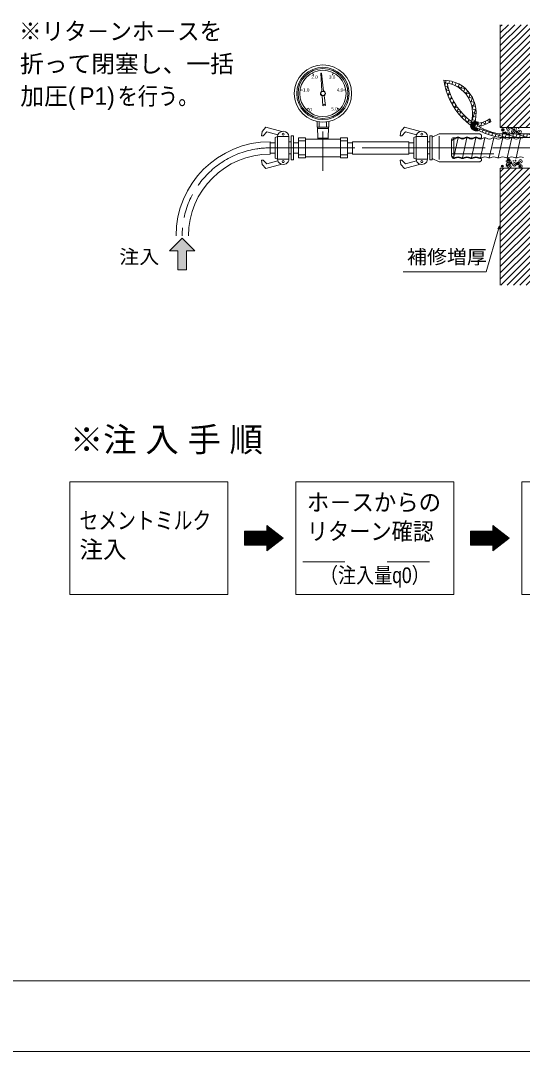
# Model space of a CAD drawing. Units: millimetres, scale not verified. Extents: x 2112 to 6312, y 1276 to 4283.
# Drawn here: x 4209 to 4921, y 1313 to 2777 of the extents above; entities that cross this region are included whole.
import ezdxf
from ezdxf.enums import TextEntityAlignment as Align

# ---------------------------------------------------------------- set-up
doc = ezdxf.new("R2010")
doc.units = ezdxf.units.MM
doc.header["$LTSCALE"] = 10
doc.header["$PDMODE"] = 32
doc.header["$PDSIZE"] = 5
doc.linetypes.add('CHAIN', pattern=[18.5, 12, -1.5, 3.5, -1.5])
doc.linetypes.add('DASHED_SPACED', pattern=[12, 6, -6])
for name, color, linetype, lineweight in [('1外形線', 9, 'Continuous', 13), ('2細線', 3, 'Continuous', 9), ('3隠れ線', 2, 'DASHED_SPACED', 13), ('4中心線', 1, 'CHAIN', 5), ('6寸法線', 4, 'Continuous', 13), ('7 枠・タイトル', 7, 'Continuous', 13), ('defpoints_9', 7, 'Continuous', 13)]:
    doc.layers.add(name, color=color, linetype=linetype, lineweight=lineweight)
doc.layers.add('9文字', color=7, linetype='Continuous')
doc.styles.add('ＭＳ Ｐゴシック', font='')
doc.styles.get('ＭＳ Ｐゴシック').set_extended_font_data('MS PGothic')
pattern_1 = [(72, (-34155.95, 33437.86), (-4.52941, 1.47169), []), (162, (-34155.95, 33437.86), (-1.47169, -4.52941), [])]
pattern_2 = [(45, (-34947.27, 38679.76), (-4.49013, 4.49013), [])]

# ---------------------------------------------------------------- blocks, each defined once
blk = doc.blocks.new('open_arrow')
at = {"color": 0, "linetype": 'Continuous', "lineweight": -2}
blk.add_lwpolyline([(7.5, 1.25), (0, 0), (7.5, -1.25)], dxfattribs=at)

msp = doc.modelspace()

# ---------------------------------------------------------------- hatches: boundary and pattern name
at = {"layer": '1外形線'}
msp.add_hatch(color=1, dxfattribs=at).paths.add_polyline_path([(4438.47, 2468.06), (4420.47, 2450.06), (4432.47, 2450.06), (4432.47, 2423.06), (4444.47, 2423.06), (4444.47, 2450.06), (4456.47, 2450.06)])
at = {"layer": '2細線'}
h = msp.add_hatch(dxfattribs=at)
h.set_pattern_fill('USER', color=256, style=0, pattern_type=2)
h.set_pattern_definition(pattern_2)
h.paths.add_polyline_path([(4935.13, 2771.14), (4890.13, 2771.14), (4890.13, 2625.14), (4935.13, 2625.14)])
h = msp.add_hatch(dxfattribs=at)
h.set_pattern_fill('USER', color=256, style=0, pattern_type=2)
h.set_pattern_definition(pattern_1)
h.paths.add_polyline_path([(4809.99, 2692.38, 0.20935), (4849.43, 2627.28, -0.38501), (4853.77, 2632.17, 0.50065)])
h.paths.add_polyline_path([(4849, 2633.41, -0.18435), (4814.67, 2687.98, -0.45293)], flags=16)
h = msp.add_hatch(dxfattribs=at)
h.set_pattern_fill('USER', color=256, style=0, pattern_type=2)
h.set_pattern_definition(pattern_1)
h.paths.add_polyline_path([(4876.67, 2633.42), (4875.35, 2637.39, -0.12226), (4854.74, 2630.47, 0.32725), (4852.93, 2624.93, 0.10583), (4890.13, 2611.01), (4968.13, 2611.01), (4968.13, 2616.01), (4890.13, 2616.01, -0.09061), (4859.24, 2626.64, 0.10009)])
for points in [[(4891.97, 2621.87, -1), (4895.83, 2621.87, -1)], [(4898.44, 2617.62, -1), (4895.54, 2617.62, -1)], [(4915.12, 2618.85, -1), (4912.22, 2618.85, -1)], [(4900.01, 2578.98, -1), (4903.88, 2578.98, -1)], [(4894.42, 2570.06, -1), (4891.52, 2570.06, -1)], [(4906.49, 2574.73, -1), (4903.59, 2574.73, -1)], [(4912.91, 2574.12, -1), (4916.78, 2574.12, -1)], [(4919.39, 2569.87, -1), (4916.49, 2569.87, -1)]]:
    msp.add_hatch(color=256, dxfattribs=at).paths.add_polyline_path(points)
h = msp.add_hatch(dxfattribs=at)
h.set_pattern_fill('USER', color=256, style=0, pattern_type=2)
h.set_pattern_definition(pattern_2)
h.paths.add_polyline_path([(4935.13, 2567.14), (4890.13, 2567.14), (4890.13, 2401.14), (4935.13, 2401.14)])
at = {"layer": '6寸法線'}
h = msp.add_hatch(dxfattribs=at)
h.set_pattern_fill('USER', color=256, style=0, pattern_type=2)
h.set_pattern_definition([(315, (-1497.15, 1085.54), (0.99437, 0.99437), [])])
h.paths.add_polyline_path([(4558.63, 2031.92), (4526.71, 2031.92), (4526.71, 2051.6), (4558.63, 2051.6), (4558.63, 2059.8), (4581.59, 2041.76), (4558.63, 2023.72)])
h = msp.add_hatch(dxfattribs=at)
h.set_pattern_fill('USER', color=256, style=0, pattern_type=2)
h.set_pattern_definition([(315, (-1176.26, 1085.54), (0.99437, 0.99437), [])])
h.paths.add_polyline_path([(4879.51, 2031.92), (4847.59, 2031.92), (4847.59, 2051.6), (4879.51, 2051.6), (4879.51, 2059.8), (4902.47, 2041.76), (4879.51, 2023.72)])

# ---------------------------------------------------------------- linework, layer by layer
at = {"layer": '1外形線', "color": 7}
for p, q in [((4890.13, 2625.14), (4890.13, 2771.14)), ((4625.03, 2699.53), (4623.39, 2702.73)), ((4636.11, 2702.15), (4635.51, 2702.1)), ((4635.51, 2702.1), (4636.83, 2676.71)), ((4636.11, 2702.15), (4639.22, 2676.92)), ((4651.61, 2699.53), (4653.25, 2702.73)), ((4609.4, 2678.02), (4605.85, 2678.58)), ((4637.18, 2670.02), (4637.9, 2656.04)), ((4640.04, 2670.27), (4641.75, 2656.38)), ((4667.24, 2678.02), (4670.8, 2678.58)), ((4617.62, 2652.73), (4615.07, 2650.19)), ((4637.9, 2656.04), (4639.68, 2657.9)), ((4641.75, 2656.38), (4639.68, 2657.9)), ((4659.03, 2652.73), (4661.57, 2650.19)), ((4552.17, 2619.57), (4557.08, 2625.65)), ((4579.78, 2619.46), (4557.08, 2625.65)), ((4629.92, 2625.44), (4629.92, 2633.63)), ((4646.72, 2625.44), (4629.92, 2625.44)), ((4631.08, 2609.84), (4630.54, 2625.45)), ((4630.6, 2623.49), (4646.04, 2623.49)), ((4633.08, 2625.44), (4633.08, 2633.1)), ((4643.56, 2625.44), (4643.56, 2633.1)), ((4645.56, 2609.84), (4646.11, 2625.45)), ((4646.72, 2625.44), (4646.72, 2633.63)), ((4748.98, 2619.57), (4753.89, 2625.65)), ((4776.59, 2619.46), (4753.89, 2625.65)), ((4980.13, 2625.14), (4890.13, 2625.14)), ((4551.08, 2613.41), (4552.17, 2619.57)), ((4553.54, 2613.41), (4551.08, 2613.41)), ((4558.49, 2618.79), (4553.54, 2613.41)), ((4574.22, 2614.5), (4558.49, 2618.79)), ((4573.81, 2612.1), (4570.61, 2610.89)), ((4570.61, 2581.39), (4570.61, 2610.89)), ((4589.95, 2612.1), (4573.81, 2612.1)), ((4573.81, 2580.17), (4573.81, 2612.1)), ((4589.95, 2580.17), (4589.95, 2612.1)), ((4596.37, 2613.23), (4593.02, 2613.23)), ((4593.02, 2613.23), (4593.02, 2579.05)), ((4596.37, 2613.23), (4596.37, 2579.05)), ((4603.52, 2610.21), (4603.52, 2582.07)), ((4613.32, 2610.21), (4603.52, 2610.21)), ((4613.32, 2610.21), (4613.32, 2582.07)), ((4663.32, 2608.64), (4613.32, 2608.64)), ((4631.08, 2609.84), (4645.56, 2609.84)), ((4631.08, 2609.84), (4632.32, 2608.64)), ((4644.32, 2608.64), (4632.32, 2608.64)), ((4645.56, 2609.84), (4644.32, 2608.64)), ((4663.32, 2610.21), (4673.12, 2610.21)), ((4663.32, 2610.21), (4663.32, 2582.07)), ((4673.12, 2610.21), (4673.12, 2582.07)), ((4747.89, 2613.41), (4748.98, 2619.57)), ((4750.35, 2613.41), (4747.89, 2613.41)), ((4755.3, 2618.79), (4750.35, 2613.41)), ((4771.02, 2614.5), (4755.3, 2618.79)), ((4770.61, 2612.1), (4767.42, 2610.89)), ((4767.42, 2581.39), (4767.42, 2610.89)), ((4786.75, 2612.1), (4770.61, 2612.1)), ((4770.61, 2580.17), (4770.61, 2612.1)), ((4786.75, 2580.17), (4786.75, 2612.1)), ((4793.18, 2613.23), (4789.83, 2613.23)), ((4789.83, 2613.23), (4789.83, 2579.05)), ((4803.18, 2616.14), (4793.18, 2611.14)), ((4793.18, 2613.23), (4793.18, 2579.05)), ((4861.18, 2616.14), (4803.18, 2616.14)), ((4803.18, 2612.79), (4803.18, 2579.48)), ((4824.03, 2609), (4820.88, 2606.14)), ((4820.88, 2596.14), (4820.88, 2607.64)), ((4820.88, 2596.14), (4820.88, 2607.64)), ((4824.88, 2610.64), (4823.88, 2610.64)), ((4824.88, 2610.64), (4823.88, 2610.64)), ((4824.03, 2583.22), (4830.08, 2610.38)), ((4824.03, 2581.65), (4824.03, 2609)), ((4827.62, 2610.93), (4824.88, 2610.64)), ((4827.62, 2609.93), (4825.85, 2609.12)), ((4834.32, 2610.12), (4832.55, 2610.93)), ((4834.32, 2609.12), (4832.55, 2609.93)), ((4836.43, 2581.88), (4842.78, 2610.38)), ((4840.32, 2610.93), (4838.55, 2610.12)), ((4840.32, 2609.93), (4838.55, 2609.12)), ((4847.02, 2610.12), (4845.25, 2610.93)), ((4847.02, 2609.12), (4845.25, 2609.93)), ((4849.13, 2581.88), (4855.48, 2610.38)), ((4853.02, 2610.93), (4851.25, 2610.12)), ((4853.02, 2609.93), (4851.25, 2609.12)), ((4859.72, 2610.12), (4857.95, 2610.93)), ((4859.72, 2609.12), (4857.95, 2609.93)), ((4861.18, 2616.14), (4863.18, 2614.14)), ((4861.83, 2581.88), (4868.18, 2610.38)), ((4863.18, 2609.89), (4863.18, 2614.14)), ((4865.72, 2609.93), (4863.95, 2609.12)), ((4872.42, 2609.12), (4870.65, 2609.93)), ((4874.53, 2581.88), (4880.88, 2610.38)), ((4878.42, 2609.93), (4876.65, 2609.12)), ((4885.12, 2609.12), (4883.35, 2609.93)), ((4887.23, 2581.88), (4893.58, 2610.38)), ((4891.12, 2609.93), (4889.35, 2609.12)), ((4897.82, 2609.12), (4896.05, 2609.93)), ((4899.93, 2581.88), (4906.28, 2610.38)), ((4903.82, 2609.93), (4902.05, 2609.12)), ((4910.52, 2609.12), (4908.75, 2609.93)), ((4912.63, 2581.88), (4918.98, 2610.38)), ((4916.52, 2609.93), (4914.75, 2609.12)), ((4563.47, 2604.89), (4563.47, 2587.39)), ((4570.61, 2603.52), (4563.47, 2603.52)), ((4593.02, 2604.78), (4589.95, 2604.78)), ((4603.52, 2603.52), (4596.37, 2603.52)), ((4613.32, 2606.09), (4603.52, 2606.09)), ((4663.32, 2606.09), (4673.12, 2606.09)), ((4673.12, 2596.14), (4663.32, 2596.14)), ((4673.12, 2603.52), (4680.27, 2603.52)), ((4760.27, 2604.89), (4680.27, 2604.89)), ((4680.27, 2604.89), (4680.27, 2587.39)), ((4760.27, 2587.39), (4760.27, 2604.89)), ((4767.42, 2603.52), (4760.27, 2603.52)), ((4789.83, 2604.78), (4786.75, 2604.78)), ((4820.88, 2596.14), (4820.88, 2606.14)), ((4820.88, 2596.14), (4820.88, 2584.8)), ((4820.88, 2596.14), (4820.88, 2584.8)), ((4820.88, 2596.14), (4820.88, 2584.8)), ((4820.88, 2596.14), (4820.88, 2584.64)), ((4820.88, 2596.14), (4820.88, 2584.64)), ((4551.08, 2578.87), (4552.17, 2572.71)), ((4553.54, 2578.87), (4551.08, 2578.87)), ((4558.49, 2573.49), (4553.54, 2578.87)), ((4574.22, 2577.77), (4558.49, 2573.49)), ((4570.61, 2588.75), (4563.47, 2588.75)), ((4573.81, 2580.17), (4570.61, 2581.39)), ((4589.95, 2580.17), (4573.81, 2580.17)), ((4593.02, 2587.49), (4589.95, 2587.49)), ((4596.37, 2579.05), (4593.02, 2579.05)), ((4603.52, 2588.75), (4596.37, 2588.75)), ((4613.32, 2586.19), (4603.52, 2586.19)), ((4613.32, 2582.07), (4603.52, 2582.07)), ((4663.32, 2583.64), (4613.32, 2583.64)), ((4663.32, 2586.19), (4673.12, 2586.19)), ((4663.32, 2582.07), (4673.12, 2582.07)), ((4673.12, 2588.75), (4680.27, 2588.75)), ((4760.27, 2587.39), (4680.27, 2587.39)), ((4747.89, 2578.87), (4748.98, 2572.71)), ((4750.35, 2578.87), (4747.89, 2578.87)), ((4755.3, 2573.49), (4750.35, 2578.87)), ((4771.02, 2577.77), (4755.3, 2573.49)), ((4767.42, 2588.75), (4760.27, 2588.75)), ((4770.61, 2580.17), (4767.42, 2581.39)), ((4786.75, 2580.17), (4770.61, 2580.17)), ((4789.83, 2587.49), (4786.75, 2587.49)), ((4793.18, 2579.05), (4789.83, 2579.05)), ((4803.18, 2576.14), (4793.18, 2581.14)), ((4824.03, 2581.65), (4820.88, 2584.8)), ((4827.97, 2583.15), (4826.2, 2582.33)), ((4827.97, 2583.15), (4826.2, 2582.33)), ((4827.97, 2582.15), (4826.2, 2581.33)), ((4833.97, 2582.33), (4832.2, 2583.15)), ((4833.97, 2581.33), (4832.2, 2582.15)), ((4840.67, 2583.15), (4838.9, 2582.33)), ((4840.67, 2582.15), (4838.9, 2581.33)), ((4846.67, 2582.33), (4844.9, 2583.15)), ((4846.67, 2581.33), (4844.9, 2582.15)), ((4853.37, 2583.15), (4851.6, 2582.33)), ((4853.37, 2582.15), (4851.6, 2581.33)), ((4859.37, 2582.33), (4857.6, 2583.15)), ((4859.37, 2581.33), (4857.6, 2582.15)), ((4861.18, 2576.14), (4863.18, 2578.14)), ((4863.18, 2581.01), (4863.18, 2578.14)), ((4866.07, 2583.15), (4864.3, 2582.33)), ((4872.07, 2582.33), (4870.3, 2583.15)), ((4878.77, 2583.15), (4877, 2582.33)), ((4884.77, 2582.33), (4883, 2583.15)), ((4891.47, 2583.15), (4889.7, 2582.33)), ((4897.47, 2582.33), (4895.7, 2583.15)), ((4904.17, 2583.15), (4902.4, 2582.33)), ((4910.17, 2582.33), (4908.4, 2583.15)), ((4916.87, 2583.15), (4915.1, 2582.33)), ((4922.87, 2582.33), (4921.1, 2583.15)), ((4552.17, 2572.71), (4557.08, 2566.62)), ((4579.78, 2572.81), (4557.08, 2566.62)), ((4748.98, 2572.71), (4753.89, 2566.62)), ((4776.59, 2572.81), (4753.89, 2566.62)), ((4861.18, 2576.14), (4803.18, 2576.14)), ((4890.13, 2401.14), (4890.13, 2567.14)), ((4980.13, 2567.14), (4890.13, 2567.14))]:
    msp.add_line(p, q, dxfattribs=at)
at = {"layer": '1外形線', "color": 1}
for p, q in [((4438.47, 2468.06), (4420.47, 2450.06)), ((4438.47, 2468.06), (4456.47, 2450.06)), ((4420.47, 2450.06), (4432.47, 2450.06)), ((4432.47, 2423.06), (4432.47, 2450.06)), ((4444.47, 2423.06), (4444.47, 2450.06)), ((4444.47, 2450.06), (4456.47, 2450.06)), ((4432.47, 2423.06), (4444.47, 2423.06))]:
    msp.add_line(p, q, dxfattribs=at)
at = {"layer": '1外形線', "color": 7}
for centre, radius in [((4638.32, 2673.44), 40.68), ((4638.32, 2673.44), 37.2), ((4638.32, 2673.44), 35.4), ((4638.32, 2673.44), 32.88), ((4638.32, 2673.44), 3), ((4581.88, 2615.65), 1.46), ((4778.68, 2615.65), 1.46), ((4581.88, 2576.62), 1.46), ((4778.68, 2576.62), 1.46)]:
    msp.add_circle(centre, radius, dxfattribs=at)
for centre, radius, start, end in [((4638.32, 2673.44), 3.6, 114.47122, 251.47109), ((4638.32, 2673.44), 3.6, 298.52891, 75.52878), ((4823.88, 2607.64), 3, 90, 180), ((4823.88, 2607.64), 3, 90, 180), ((4824.81, 2611.02), 2.17, 248.89885, 298.59013), ((4830.08, 2604.38), 7, 69.36613, 110.63387), ((4830.08, 2603.38), 7, 69.36613, 110.63387), ((4836.43, 2615.73), 6, 249.36383, 290.63395), ((4836.43, 2614.73), 6, 249.36383, 290.63395), ((4842.78, 2604.38), 7, 69.36613, 110.63387), ((4842.78, 2603.38), 7, 69.36613, 110.63387), ((4849.13, 2615.73), 6, 249.36383, 290.63395), ((4849.13, 2614.73), 6, 249.36383, 290.63395), ((4855.48, 2604.38), 7, 69.36613, 110.63387), ((4855.48, 2603.38), 7, 69.36613, 110.63387), ((4861.83, 2615.73), 6, 249.36383, 282.97184), ((4861.83, 2614.73), 6, 249.36383, 290.63395), ((4868.18, 2603.38), 7, 69.36613, 110.63387), ((4874.53, 2614.73), 6, 249.36383, 290.63395), ((4880.88, 2603.38), 7, 69.36613, 110.63387), ((4887.23, 2614.73), 6, 249.36383, 290.63395), ((4893.58, 2603.38), 7, 69.36613, 110.63387), ((4899.93, 2614.73), 6, 249.36383, 290.63395), ((4906.28, 2603.38), 7, 69.36613, 110.63387), ((4912.63, 2614.73), 6, 249.36383, 290.63395), ((4918.98, 2603.38), 7, 69.36613, 110.63387), ((4563.47, 2471.14), 133.75, 90, 180), ((4563.47, 2471.14), 116.25, 90, 180), ((4825.85, 2585.45), 5.04, 189.32542, 245.14218), ((4823.73, 2587.88), 7, 270, 290.63387), ((4832.42, 2558.74), 24.39, 104.78266, 110.123), ((4830.08, 2577.53), 6, 69.36605, 110.63008), ((4830.08, 2576.53), 6, 69.36605, 110.63008), ((4836.43, 2588.88), 7, 249.36613, 290.63387), ((4836.43, 2587.88), 7, 249.36613, 290.63387), ((4842.78, 2577.53), 6, 69.36605, 110.63008), ((4842.78, 2576.53), 6, 69.36605, 110.63008), ((4849.13, 2588.88), 7, 249.36613, 290.63387), ((4849.13, 2587.88), 7, 249.36613, 290.63387), ((4855.48, 2577.53), 6, 69.36605, 110.63008), ((4855.48, 2576.53), 6, 69.36605, 110.63008), ((4861.83, 2588.88), 7, 249.36613, 290.63387), ((4861.83, 2587.88), 7, 249.36613, 281.09322), ((4868.18, 2577.53), 6, 69.36605, 110.63008), ((4874.53, 2588.88), 7, 249.36613, 290.63387), ((4880.88, 2577.53), 6, 69.36605, 110.63008), ((4887.23, 2588.88), 7, 249.36613, 290.63387), ((4893.58, 2577.53), 6, 69.36605, 110.63008), ((4899.93, 2588.88), 7, 249.36613, 290.63387), ((4906.28, 2577.53), 6, 69.36605, 110.63008), ((4912.63, 2588.88), 7, 249.36613, 290.63387), ((4918.98, 2577.53), 6, 69.36605, 110.63008)]:
    msp.add_arc(centre, radius, start, end, dxfattribs=at)
for centre, start_param, end_param in [((4581.88, 2612.1), 3.1415927, 6.2831853), ((4778.68, 2612.1), 3.1415927, 6.2831853), ((4581.88, 2580.17), 6.2831853, 9.424778), ((4778.68, 2580.17), 6.2831853, 9.424778)]:
    msp.add_ellipse(centre, major_axis=(-8.07, 0), ratio=0.944493, start_param=start_param, end_param=end_param, dxfattribs=at)
msp.add_point((4901.42, 2616.56), dxfattribs=at)
at = {"layer": '2細線'}
for p, q in [((4875.35, 2637.39), (4876.67, 2633.42)), ((4890.13, 2616.01), (4968.13, 2616.01)), ((4890.13, 2611.01), (4968.13, 2611.01))]:
    msp.add_line(p, q, dxfattribs=at)
for centre, radius in [((4893.9, 2621.87), 1.93), ((4906.36, 2623.69), 0.424), ((4916.1, 2624.07), 0.277), ((4894.39, 2617.64), 0.636), ((4896.99, 2617.62), 1.45), ((4906.36, 2616.74), 0.424), ((4913.67, 2618.85), 1.45), ((4916.1, 2617.12), 0.277), ((4898.7, 2577.35), 0.424), ((4901.95, 2578.98), 1.93), ((4908.44, 2577.74), 0.277), ((4911.7, 2578.06), 0.636), ((4892.97, 2570.06), 1.45), ((4898.7, 2570.4), 0.424), ((4905.04, 2574.73), 1.45), ((4908.44, 2570.79), 0.277), ((4911.7, 2571.11), 0.636), ((4914.85, 2574.12), 1.93), ((4917.94, 2569.87), 1.45)]:
    msp.add_circle(centre, radius, dxfattribs=at)
for centre, radius, start, end in [((4904.05, 2704.86), 94.88, 187.56079, 261.56674), ((4809.35, 2645.9), 46.49, 340.48772, 89.21169), ((4807.89, 2645.63), 42.89, 343.44054, 80.9094), ((4903.33, 2705.67), 90.41, 191.2845, 233.06544), ((4851.1, 2675.44), 45.12, 272.62517, 302.50657), ((4851.17, 2673.13), 47.19, 279.84688, 302.70907), ((4903.77, 2705.85), 90.87, 240.66214, 261.372)]:
    msp.add_arc(centre, radius, start, end, dxfattribs=at)
at = {"layer": '2細線', "lineweight": 60}
for centre, radius, start, end in [((4854.31, 2627.33), 4.88, 68.21432, 258.67605), ((4855.64, 2626.88), 5, 69.45161, 262.35194), ((4856.64, 2626.62), 5, 71.1653, 271.16374), ((4857.62, 2626.46), 4.93, 69.48833, 280.58822)]:
    msp.add_arc(centre, radius, start, end, dxfattribs=at)
at = {"layer": '2細線'}
for p in [(4901.42, 2623.51), (4908.66, 2619.52), (4910.58, 2623.1), (4917.69, 2619), (4902.92, 2576.77), (4918.73, 2576.98), (4901, 2573.19), (4902.92, 2569.82), (4910.04, 2572.66), (4918.73, 2570.03)]:
    msp.add_point(p, dxfattribs=at)
at = {"layer": '3隠れ線'}
for p, q in [((4820.88, 2587.64), (4968.13, 2587.64)), ((4609.6, 2007.81), (4814.61, 2007.81))]:
    msp.add_line(p, q, dxfattribs=at)
at = {"layer": '4中心線'}
for p, q in [((4638.32, 2619.45), (4638.32, 2563.55)), ((4563.47, 2596.14), (6098.7, 2596.14)), ((4693.87, 2596.14), (6098.7, 2596.14))]:
    msp.add_line(p, q, dxfattribs=at)
msp.add_arc((4563.47, 2471.14), 125, 90, 180, dxfattribs=at)
at = {"layer": '6寸法線'}
for p, q in [((4526.71, 2051.6), (4526.71, 2031.92)), ((4558.63, 2051.6), (4526.71, 2051.6)), ((4558.63, 2059.8), (4558.63, 2051.6)), ((4558.63, 2059.8), (4581.59, 2041.76)), ((4879.51, 2051.6), (4847.59, 2051.6)), ((4847.59, 2051.6), (4847.59, 2031.92)), ((4879.51, 2059.8), (4902.47, 2041.76)), ((4879.51, 2059.8), (4879.51, 2051.6)), ((4581.59, 2041.76), (4558.63, 2023.72)), ((4902.47, 2041.76), (4879.51, 2023.72)), ((4558.63, 2031.92), (4526.71, 2031.92)), ((4558.63, 2031.92), (4558.63, 2023.72)), ((4879.51, 2031.92), (4847.59, 2031.92)), ((4879.51, 2031.92), (4879.51, 2023.72))]:
    msp.add_line(p, q, dxfattribs=at)
msp.add_lwpolyline([(4889.01, 2485.55), (4887.61, 2480.75), (4869.86, 2419.95), (4752.05, 2419.95)], dxfattribs=at)
for points in [[(4279.06, 2121.76), (4503.38, 2121.76), (4503.38, 1961.76), (4279.06, 1961.76)], [(4599.95, 2121.76), (4824.26, 2121.76), (4824.26, 1961.76), (4599.95, 1961.76)], [(4920.83, 2121.76), (5145.15, 2121.76), (5145.15, 1961.76), (4920.83, 1961.76)]]:
    msp.add_lwpolyline(points, close=True, dxfattribs=at)
at = {"layer": '7 枠・タイトル'}
msp.add_line((2212.32, 1412.52), (6212.32, 1412.52), dxfattribs=at)
at = {"layer": 'defpoints_9'}
msp.add_line((2112.32, 1312.52), (6312.32, 1312.52), dxfattribs=at)

# ---------------------------------------------------------------- block references
at = {"layer": '6寸法線', "xscale": 0.667, "yscale": 0.667, "rotation": 253.7}
msp.add_blockref('open_arrow', (4889.01, 2485.55), dxfattribs=at)

# ---------------------------------------------------------------- texts
at = {"layer": '1外形線', "color": 7, "style": 'ＭＳ Ｐゴシック'}
for s, height, width, p in [('2.0', 4.751, 0.95, (4621.82, 2692.95)), ('3.0', 4.751, 0.95, (4646.79, 2692.95)), ('1.0', 4.751, 0.95, (4609.94, 2674.66)), ('4.0', 4.751, 0.95, (4657.9, 2674.66)), ('5.0', 4.751, 0.95, (4650.12, 2647.63)), ('１２', 0.198, 0.7, (4318.9, 2330.45))]:
    msp.add_text(s, height=height, dxfattribs=dict(at, width=width)).set_placement(p, align=Align.BOTTOM_LEFT)
msp.add_text('0', height=4.75, dxfattribs=at).set_placement((4618.85, 2646.67), align=Align.BOTTOM_LEFT)
at = {"layer": '9文字', "style": 'ＭＳ Ｐゴシック'}
for s, height, width, p in [('※リタ－ンホ－スを', 24.74, 0.95, (4206.72, 2774.21)), ('を行う。', 24.74, 0.85, (4346.73, 2682.07)), ('ホ－スからの', 24.5, 0.95, (4615.44, 2104.89)), ('セメントミルク', 24.5, 0.8, (4292.57, 2079.09)), ('リターン確認', 24.5, 0.9, (4615.44, 2063.64))]:
    msp.add_text(s, height=height, dxfattribs=dict(at, width=width)).set_placement(p, align=Align.TOP_LEFT)
for s, height, p in [('折って閉塞し、一括', 24.74, (4208.15, 2728)), ('加圧(', 24.74, (4208.57, 2682.07)), ('P1)', 24.74, (4292.38, 2682.07)), ('注入', 24.5, (4292.57, 2037.84))]:
    msp.add_text(s, height=height, dxfattribs=at).set_placement(p, align=Align.TOP_LEFT)
at = {"layer": '9文字', "style": 'ＭＳ Ｐゴシック', "width": 1.05}
for s, p in [('注入', (4349.11, 2425.67)), ('補修増厚', (4757.6, 2425.43))]:
    msp.add_text(s, height=19.79, dxfattribs=at).set_placement(p, align=Align.BOTTOM_LEFT)
at = {"layer": '9文字', "style": 'ＭＳ Ｐゴシック'}
msp.add_text('※注 入 手 順', height=34.64, dxfattribs=at).set_placement((4279.06, 2181.76), align=Align.MIDDLE_LEFT)
at = {"layer": '9文字', "style": 'ＭＳ Ｐゴシック', "width": 0.85}
msp.add_text('（注入量q0）', height=22.17, dxfattribs=at).set_placement((4711.94, 1971.25), align=Align.BOTTOM_CENTER)

doc.saveas('drawing.dxf')
